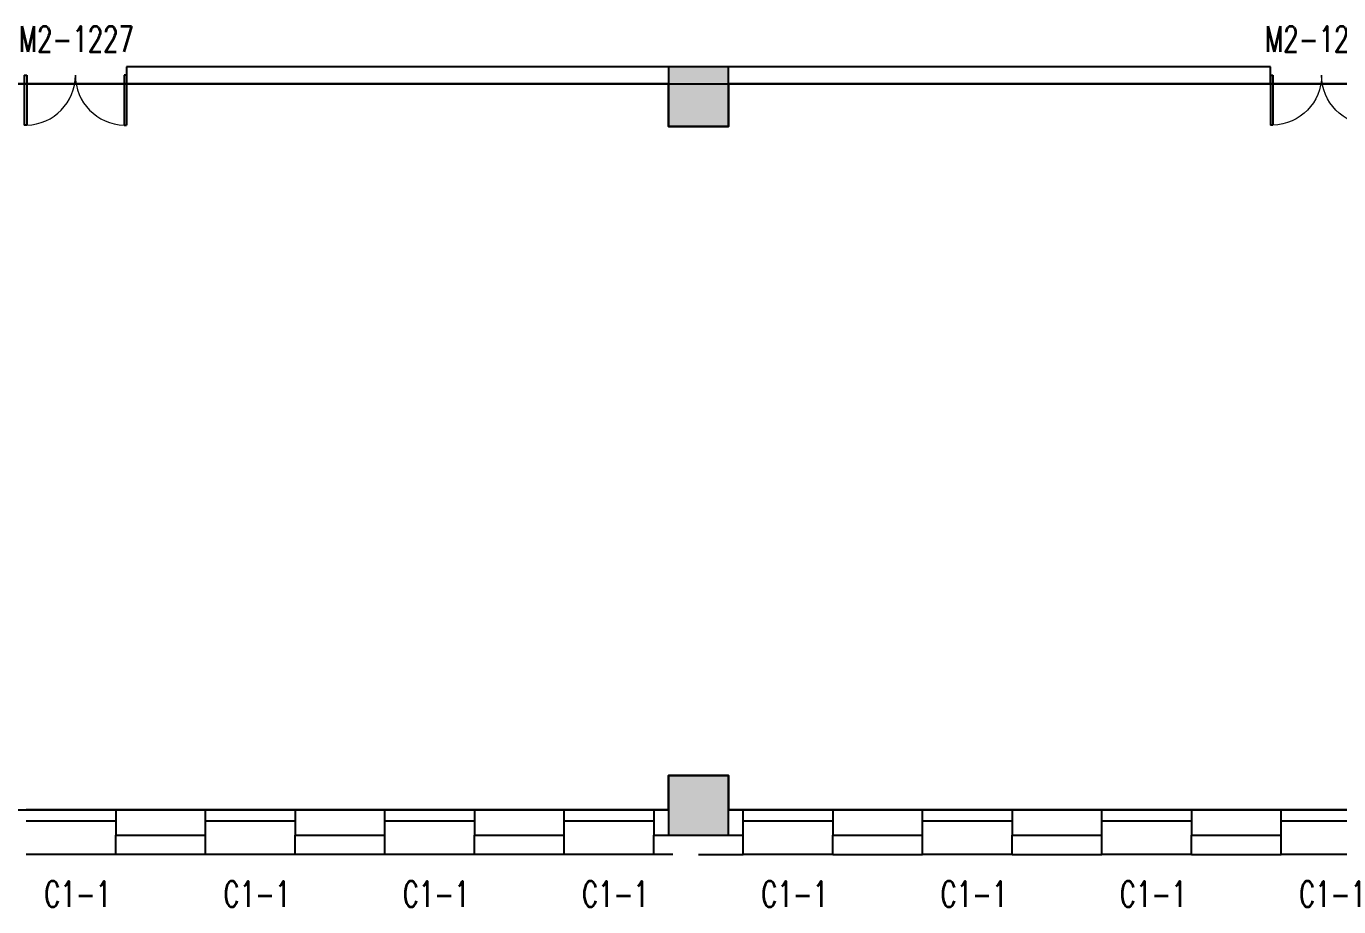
# Model space of a CAD drawing. Extents: x 1456273 to 1532071, y 313528 to 416301.
# Drawn here: x 1466359 to 1481734, y 382828 to 393138 of the extents above; entities that cross this region are included whole.
import ezdxf

# ---------------------------------------------------------------- set-up
doc = ezdxf.new("R2010")
doc.units = 0
doc.header["$LTSCALE"] = 1000
doc.header["$MEASUREMENT"] = 0
for name, color, linetype in [('body', 30, 'Continuous'), ('RM', 4, 'Continuous'), ('消防', 222, 'Continuous')]:
    doc.layers.add(name, color=color, linetype=linetype)
doc.styles.add('_TCH_WINDOW', font='txt.shx', dxfattribs={"height": 3.5, "bigfont": 'hztxt.shx'})

# ---------------------------------------------------------------- blocks, each defined once
blk = doc.blocks.new('$WINLIB2D$00000004')
for p, q in [((-0.5, 0.5), (0.5, 0.5)), ((-0.5, 0.2405796575893152), (0.5, 0.2405796575893152)), ((-0.4999999999999999, -0.5), (0.5, -0.5))]:
    blk.add_line(p, q)
blk = doc.blocks.new('$DorLib2D$00000002')
for p, q in [((-0.5, -5.684341886080802e-17), (-0.5000000000000007, 0.4875)), ((-0.4750000000000007, 0.4875), (-0.5000000000000007, 0.4875)), ((-0.475, -2.842170943040401e-17), (-0.4750000000000007, 0.4875)), ((0.475, -2.842170943040401e-17), (0.4750000000000007, 0.4875)), ((0.4750000000000007, 0.4875), (0.5000000000000007, 0.4875)), ((0.5, -5.684341886080802e-17), (0.5000000000000007, 0.4875)), ((-0.5, -5.684341886080802e-17), (-0.475, -2.842170943040401e-17)), ((0.5, -5.684341886080802e-17), (0.475, -2.842170943040401e-17))]:
    blk.add_line(p, q)
at = {"lineweight": 13}
for centre, start, end in [((-0.4875, -4.263256414560601e-17), 0, 88.53071641864632), ((0.4875, -4.263256414560601e-17), 91.4692835813537, 180)]:
    blk.add_arc(centre, 0.4875, start, end, dxfattribs=at)

msp = doc.modelspace()

# ---------------------------------------------------------------- hatches: boundary and pattern name
at = {"layer": 'body'}
for points in [[(1473884.255570046, 391964.4910989067), (1474584.255570046, 391964.4910989067), (1474584.255570046, 392664.4989114063), (1473884.255570046, 392664.4989114063)], [(1473884.255570176, 383664.5067242319), (1474584.255570176, 383664.5067242319), (1474584.255570176, 384364.4989117309), (1473884.255570176, 384364.4989117309)]]:
    msp.add_hatch(color=256, dxfattribs=at).paths.add_polyline_path(points)

# ---------------------------------------------------------------- linework, layer by layer
for p, q in [((1473884.255570115, 392664.5067242735), (1467534.73950409, 392664.5067242808)), ((1467534.73950409, 392664.5067242808), (1467534.73950409, 392464.5067242808)), ((1474584.255570046, 392664.4989114063), (1473884.255570046, 392664.4989114063)), ((1473884.255570046, 392664.4989114063), (1473884.255570046, 391964.4910989067)), ((1480933.7716362, 392664.5067242723), (1474584.255570115, 392664.5067242686)), ((1474584.255570046, 391964.4910989067), (1474584.255570046, 392664.4989114063)), ((1480933.7716362, 392464.5067242723), (1480933.7716362, 392664.5067242723)), ((1467534.73950409, 392464.5067242808), (1473884.255570115, 392464.506724286)), ((1474584.255570115, 392464.5067242923), (1480933.7716362, 392464.5067242723)), ((1473884.255570046, 391964.4910989067), (1474584.255570046, 391964.4910989067)), ((1474584.255570176, 384364.4989117309), (1473884.255570176, 384364.4989117309)), ((1473884.255570176, 384364.4989117309), (1473884.255570176, 383664.5067242319)), ((1474584.255570176, 383664.5067242319), (1474584.255570176, 384364.4989117309)), ((1468459.25557017, 383964.5067242841), (1467409.255570272, 383964.5067242846)), ((1467409.255570272, 383964.5067242846), (1467409.255570272, 383664.5067242843)), ((1468459.25557017, 383664.5067242843), (1468459.25557017, 383964.5067242841)), ((1470559.25557017, 383964.5067242831), (1469509.25557017, 383964.5067242836)), ((1469509.25557017, 383964.5067242836), (1469509.25557017, 383664.5067242843)), ((1470559.25557017, 383664.5067242843), (1470559.25557017, 383964.5067242831)), ((1472659.25557017, 383964.5067242821), (1471609.255570272, 383964.5067242826)), ((1471609.255570272, 383964.5067242826), (1471609.255570272, 383664.5067242843)), ((1472659.25557017, 383664.5067242843), (1472659.25557017, 383964.5067242821)), ((1473884.255570173, 383964.5067244281), (1473709.255570272, 383964.5067242816)), ((1473709.255570272, 383964.5067242816), (1473709.255570272, 383664.5067242843)), ((1474759.255570272, 383964.5067242733), (1474584.255570174, 383964.5067243273)), ((1474759.255570272, 383664.5067242733), (1474759.255570272, 383964.5067242733)), ((1476859.25557017, 383964.5067242733), (1475809.255570373, 383964.5067242733)), ((1475809.255570373, 383964.5067242733), (1475809.255570373, 383664.5067242733)), ((1476859.25557017, 383664.5067242733), (1476859.25557017, 383964.5067242733)), ((1478959.255570272, 383964.5067242733), (1477909.255570272, 383964.5067242733)), ((1477909.255570272, 383964.5067242733), (1477909.255570272, 383664.5067242733)), ((1478959.255570272, 383664.5067242733), (1478959.255570272, 383964.5067242733)), ((1481059.255570272, 383964.5067242733), (1480009.25557017, 383964.5067242733)), ((1480009.25557017, 383964.5067242733), (1480009.25557017, 383664.5067242733)), ((1481059.255570272, 383664.5067242733), (1481059.255570272, 383964.5067242733)), ((1467409.255570272, 383664.5067242843), (1468459.25557017, 383664.5067242843)), ((1467409.255570272, 383439.5067242836), (1467409.255570272, 383664.5067242814)), ((1468459.25557017, 383439.5067242836), (1468459.25557017, 383664.5067242814)), ((1469509.25557017, 383664.5067242843), (1470559.25557017, 383664.5067242843)), ((1469509.25557017, 383439.5067242836), (1469509.25557017, 383664.5067242814)), ((1470559.25557017, 383439.5067242836), (1470559.25557017, 383664.5067242814)), ((1471609.255570272, 383664.5067242843), (1472659.25557017, 383664.5067242843)), ((1471609.255570272, 383439.5067242836), (1471609.255570272, 383664.5067242814)), ((1472659.25557017, 383439.5067242836), (1472659.25557017, 383664.5067242814)), ((1473709.255570272, 383664.5067242843), (1473884.255570173, 383664.5067242662)), ((1473709.255570272, 383439.5067242836), (1473709.255570272, 383664.5067242814)), ((1473884.255570176, 383664.5067242319), (1474584.255570176, 383664.5067242319)), ((1474584.255570174, 383664.5067241568), (1474759.255570272, 383664.5067242733)), ((1474759.255570272, 383439.5067242733), (1474759.255570272, 383664.5067242814)), ((1475809.255570373, 383664.5067242733), (1476859.25557017, 383664.5067242733)), ((1475809.255570373, 383439.5067242733), (1475809.255570373, 383664.5067242814)), ((1476859.25557017, 383439.5067242733), (1476859.25557017, 383664.5067242814)), ((1477909.255570272, 383664.5067242733), (1478959.255570272, 383664.5067242733)), ((1477909.255570272, 383439.5067242733), (1477909.255570272, 383664.5067242814)), ((1478959.255570272, 383439.5067242733), (1478959.255570272, 383664.5067242814)), ((1480009.25557017, 383664.5067242733), (1481059.255570272, 383664.5067242733)), ((1480009.25557017, 383439.5067242733), (1480009.25557017, 383664.5067242814)), ((1481059.255570272, 383439.5067242733), (1481059.255570272, 383664.5067242814)), ((1468459.25557017, 383439.5067242836), (1467409.255570272, 383439.5067242836)), ((1470559.25557017, 383439.5067242836), (1469509.25557017, 383439.5067242836)), ((1472659.25557017, 383439.5067242836), (1471609.255570272, 383439.5067242836)), ((1473934.255570163, 383439.5067242814), (1473709.255570272, 383439.5067242836)), ((1474234.255570163, 383439.5067242814), (1474759.255570272, 383439.5067242733)), ((1475809.255570373, 383439.5067242733), (1476859.25557017, 383439.5067242733)), ((1477909.255570272, 383439.5067242733), (1478959.255570272, 383439.5067242733)), ((1480009.25557017, 383439.5067242733), (1481059.255570272, 383439.5067242733))]:
    msp.add_line(p, q, dxfattribs=at)
at = {"layer": 'RM'}
msp.add_lwpolyline([(1465934.25504144, 384364.4984304947), (1466184.255041432, 384364.4984304947), (1466184.255041432, 383964.5062431219), (1473884.255041432, 383964.5062430872), (1473884.255041432, 384364.4984304947), (1474584.255041432, 384364.4984304947), (1474584.255041432, 383964.5062430628), (1482284.255041445, 383964.5062430903), (1482284.255041432, 384364.4984304947), (1482534.255041447, 384364.4984304947), (1482534.255041444, 391964.4906177127), (1482284.255041325, 391964.4906177127), (1482284.255041354, 392464.5062430919), (1474584.255041325, 392464.5062430943), (1474584.255041325, 391964.4906177127), (1473884.255041325, 391964.4906177127), (1473884.255041325, 392464.506243094), (1466184.255041343, 392464.5062430944), (1466184.255041343, 391964.4906177127), (1465934.255041444, 391964.4906177031)], close=True, dxfattribs=at)
at = {"layer": '消防'}
msp.add_line((1459434.255570075, 392464.5067246883), (1513634.255570046, 392464.5067246883), dxfattribs=at)

# ---------------------------------------------------------------- block references
at = {"layer": 'body'}
ref = msp.add_blockref('$DorLib2D$00000002', (1466934.739504065, 392564.5067244159), dxfattribs=dict(at, xscale=-1200, yscale=-1200, zscale=1200))
ref.add_attrib('A', 'M2-1227', (1466269.739504062, 392840.4671473174), dxfattribs={"height": 297.5, "style": '_TCH_WINDOW', "width": 0.7058823529411765})
ref = msp.add_blockref('$DorLib2D$00000002', (1481533.771636217, 392564.5067244159), dxfattribs=dict(at, xscale=1200, yscale=-1200, zscale=-1200))
ref.add_attrib('A', 'M2-1227', (1480868.771636216, 392840.467147314), dxfattribs={"height": 297.5, "style": '_TCH_WINDOW', "width": 0.7058823529411765})
ref = msp.add_blockref('$WINLIB2D$00000004', (1466884.255570297, 383702.0067242814), dxfattribs=dict(at, xscale=1050, yscale=-525, zscale=1050, rotation=180))
ref.add_attrib('A', 'C1-1', (1466569.255570296, 382828.2567242816), dxfattribs={"height": 297.5, "style": '_TCH_WINDOW', "width": 0.7058823529411765})
ref = msp.add_blockref('$WINLIB2D$00000004', (1468984.255570219, 383702.0067242814), dxfattribs=dict(at, xscale=1050, yscale=-525, zscale=1050, rotation=180))
ref.add_attrib('A', 'C1-1', (1468669.255570219, 382828.2567242816), dxfattribs={"height": 297.5, "style": '_TCH_WINDOW', "width": 0.7058823529411765})
ref = msp.add_blockref('$WINLIB2D$00000004', (1471084.255570219, 383702.0067242814), dxfattribs=dict(at, xscale=1050, yscale=-525, zscale=1050, rotation=180))
ref.add_attrib('A', 'C1-1', (1470769.255570219, 382828.2567242766), dxfattribs={"height": 297.5, "style": '_TCH_WINDOW', "width": 0.7058823529411765})
ref = msp.add_blockref('$WINLIB2D$00000004', (1473184.255570219, 383702.0067242814), dxfattribs=dict(at, xscale=1050, yscale=-525, zscale=1050, rotation=180))
ref.add_attrib('A', 'C1-1', (1472869.255570219, 382828.2567242816), dxfattribs={"height": 297.5, "style": '_TCH_WINDOW', "width": 0.7058823529411765})
ref = msp.add_blockref('$WINLIB2D$00000004', (1475284.255570296, 383702.0067242814), dxfattribs=dict(at, xscale=-1050, yscale=525, zscale=-1050))
ref.add_attrib('A', 'C1-1', (1474969.255570296, 382828.2567242816), dxfattribs={"height": 297.5, "style": '_TCH_WINDOW', "width": 0.7058823529411765})
ref = msp.add_blockref('$WINLIB2D$00000004', (1477384.255570218, 383702.0067242814), dxfattribs=dict(at, xscale=-1050, yscale=525, zscale=-1050))
ref.add_attrib('A', 'C1-1', (1477069.255570218, 382828.2567242816), dxfattribs={"height": 297.5, "style": '_TCH_WINDOW', "width": 0.7058823529411765})
ref = msp.add_blockref('$WINLIB2D$00000004', (1479484.255570218, 383702.0067242814), dxfattribs=dict(at, xscale=-1050, yscale=525, zscale=-1050))
ref.add_attrib('A', 'C1-1', (1479169.255570218, 382828.2567242766), dxfattribs={"height": 297.5, "style": '_TCH_WINDOW', "width": 0.7058823529411765})
ref = msp.add_blockref('$WINLIB2D$00000004', (1481584.255570218, 383702.0067242814), dxfattribs=dict(at, xscale=-1050, yscale=525, zscale=-1050))
ref.add_attrib('A', 'C1-1', (1481269.255570218, 382828.2567242816), dxfattribs={"height": 297.5, "style": '_TCH_WINDOW', "width": 0.7058823529411765})

doc.saveas('drawing.dxf')
